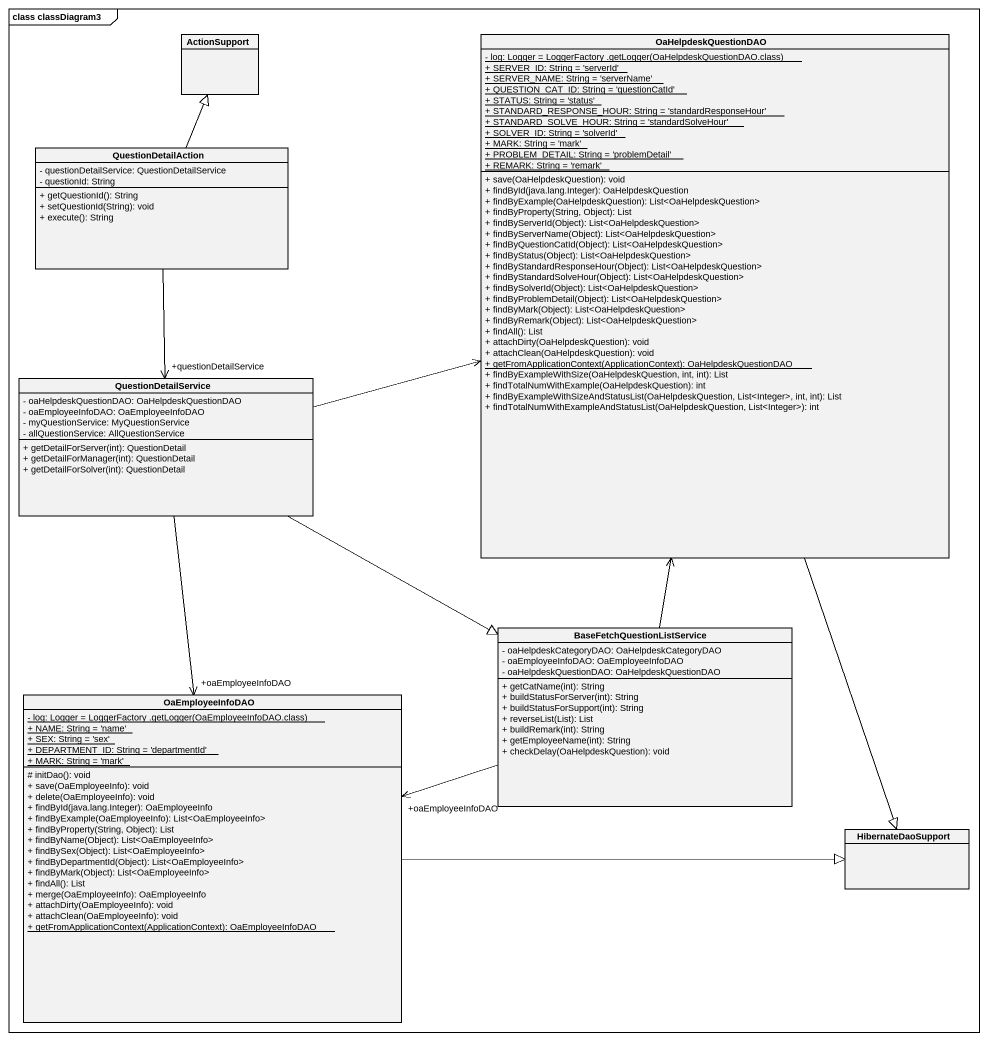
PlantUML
@startuml
mainframe class classDiagram3
hide circle
hide empty members
skinparam classAttributeIconSize 0
class ActionSupport
class OaHelpdeskQuestionDAO {
  {static} {field} - log: Logger = LoggerFactory .getLogger(OaHelpdeskQuestionDAO.class)
  {static} + SERVER_ID: String = 'serverId'
  {static} + SERVER_NAME: String = 'serverName'
  {static} + QUESTION_CAT_ID: String = 'questionCatId'
  {static} + STATUS: String = 'status'
  {static} + STANDARD_RESPONSE_HOUR: String = 'standardResponseHour'
  {static} + STANDARD_SOLVE_HOUR: String = 'standardSolveHour'
  {static} + SOLVER_ID: String = 'solverId'
  {static} + MARK: String = 'mark'
  {static} + PROBLEM_DETAIL: String = 'problemDetail'
  {static} + REMARK: String = 'remark'
  + save(OaHelpdeskQuestion): void
  + findById(java.lang.Integer): OaHelpdeskQuestion
  + findByExample(OaHelpdeskQuestion): List<OaHelpdeskQuestion>
  + findByProperty(String, Object): List
  + findByServerId(Object): List<OaHelpdeskQuestion>
  + findByServerName(Object): List<OaHelpdeskQuestion>
  + findByQuestionCatId(Object): List<OaHelpdeskQuestion>
  + findByStatus(Object): List<OaHelpdeskQuestion>
  + findByStandardResponseHour(Object): List<OaHelpdeskQuestion>
  + findByStandardSolveHour(Object): List<OaHelpdeskQuestion>
  + findBySolverId(Object): List<OaHelpdeskQuestion>
  + findByProblemDetail(Object): List<OaHelpdeskQuestion>
  + findByMark(Object): List<OaHelpdeskQuestion>
  + findByRemark(Object): List<OaHelpdeskQuestion>
  + findAll(): List
  + attachDirty(OaHelpdeskQuestion): void
  + attachClean(OaHelpdeskQuestion): void
  {static} + getFromApplicationContext(ApplicationContext): OaHelpdeskQuestionDAO
  + findByExampleWithSize(OaHelpdeskQuestion, int, int): List
  + findTotalNumWithExample(OaHelpdeskQuestion): int
  + findByExampleWithSizeAndStatusList(OaHelpdeskQuestion, List<Integer>, int, int): List
  + findTotalNumWithExampleAndStatusList(OaHelpdeskQuestion, List<Integer>): int
}
class QuestionDetailAction {
  - questionDetailService: QuestionDetailService
  - questionId: String
  + getQuestionId(): String
  + setQuestionId(String): void
  + execute(): String
}
class QuestionDetailService {
  - oaHelpdeskQuestionDAO: OaHelpdeskQuestionDAO
  - oaEmployeeInfoDAO: OaEmployeeInfoDAO
  - myQuestionService: MyQuestionService
  - allQuestionService: AllQuestionService
  + getDetailForServer(int): QuestionDetail
  + getDetailForManager(int): QuestionDetail
  + getDetailForSolver(int): QuestionDetail
}
class BaseFetchQuestionListService {
  - oaHelpdeskCategoryDAO: OaHelpdeskCategoryDAO
  - oaEmployeeInfoDAO: OaEmployeeInfoDAO
  - oaHelpdeskQuestionDAO: OaHelpdeskQuestionDAO
  + getCatName(int): String
  + buildStatusForServer(int): String
  + buildStatusForSupport(int): String
  + reverseList(List): List
  + buildRemark(int): String
  + getEmployeeName(int): String
  + checkDelay(OaHelpdeskQuestion): void
}
class OaEmployeeInfoDAO {
  {static} {field} - log: Logger = LoggerFactory .getLogger(OaEmployeeInfoDAO.class)
  {static} + NAME: String = 'name'
  {static} + SEX: String = 'sex'
  {static} + DEPARTMENT_ID: String = 'departmentId'
  {static} + MARK: String = 'mark'
  # initDao(): void
  + save(OaEmployeeInfo): void
  + delete(OaEmployeeInfo): void
  + findById(java.lang.Integer): OaEmployeeInfo
  + findByExample(OaEmployeeInfo): List<OaEmployeeInfo>
  + findByProperty(String, Object): List
  + findByName(Object): List<OaEmployeeInfo>
  + findBySex(Object): List<OaEmployeeInfo>
  + findByDepartmentId(Object): List<OaEmployeeInfo>
  + findByMark(Object): List<OaEmployeeInfo>
  + findAll(): List
  + merge(OaEmployeeInfo): OaEmployeeInfo
  + attachDirty(OaEmployeeInfo): void
  + attachClean(OaEmployeeInfo): void
  {static} + getFromApplicationContext(ApplicationContext): OaEmployeeInfoDAO
}
class HibernateDaoSupport
OaHelpdeskQuestionDAO --|> HibernateDaoSupport
QuestionDetailAction -up-|> ActionSupport
QuestionDetailAction --> "+questionDetailService" QuestionDetailService
QuestionDetailService -right-> OaHelpdeskQuestionDAO
QuestionDetailService -right-|> BaseFetchQuestionListService
QuestionDetailService --> "+oaEmployeeInfoDAO" OaEmployeeInfoDAO
BaseFetchQuestionListService -up-> OaHelpdeskQuestionDAO
BaseFetchQuestionListService -left-> "+oaEmployeeInfoDAO" OaEmployeeInfoDAO
OaEmployeeInfoDAO -right-|> HibernateDaoSupport
@enduml
